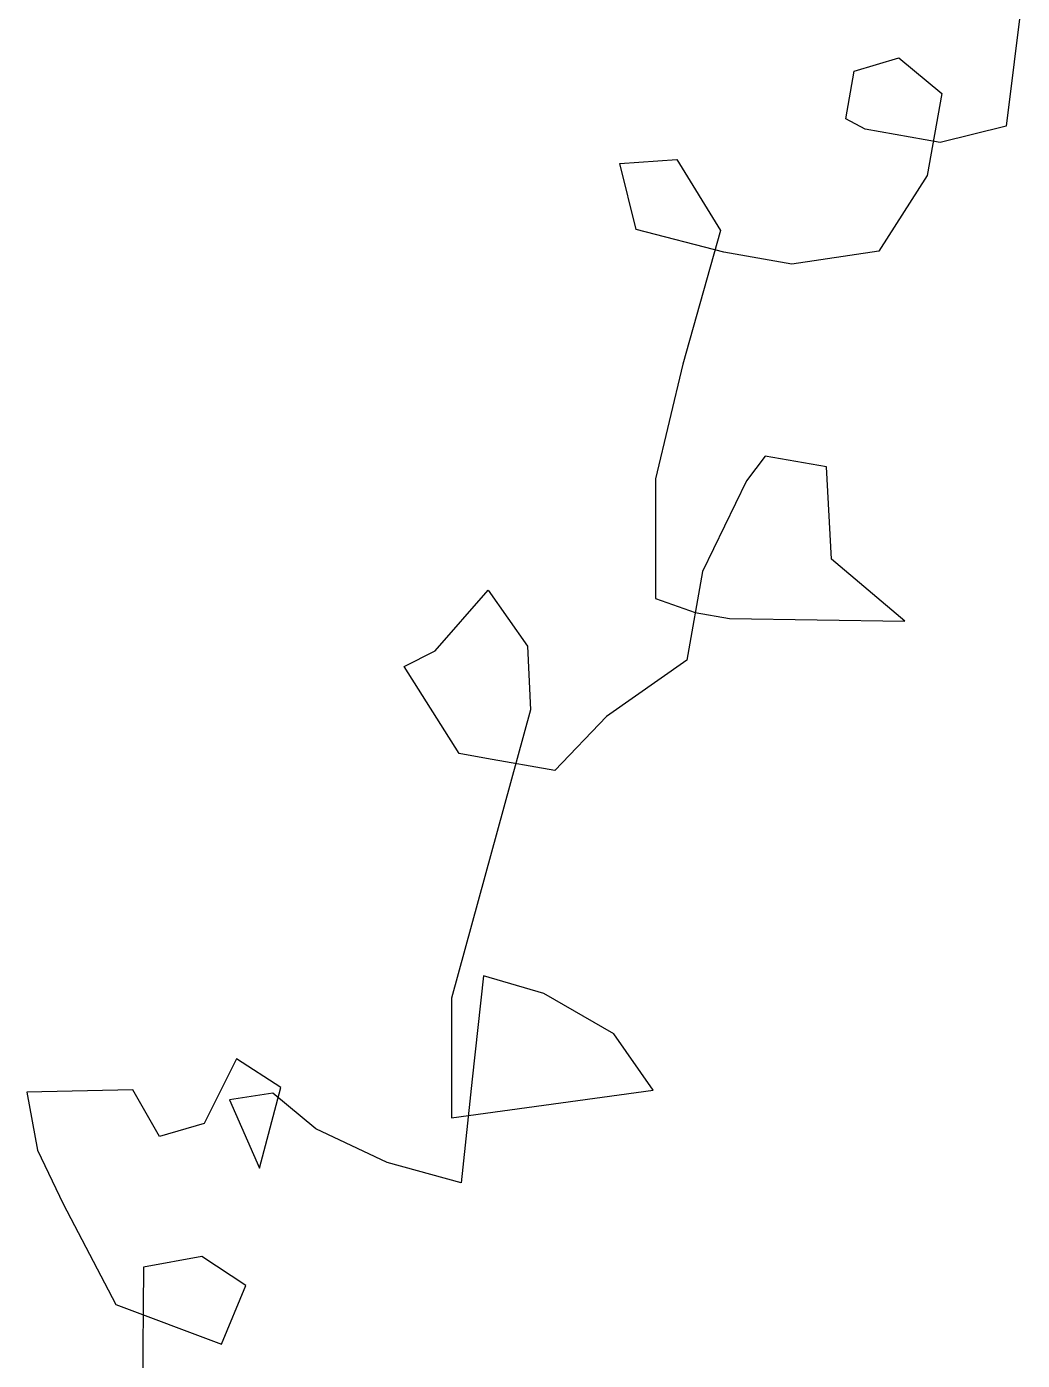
# Model space of a CAD drawing. Extents: x -1568 to -728, y -1287 to -990.
# Drawn here: x -1016.201 to -1014.902, y -1147.219 to -1145.478 of the extents above; entities that cross this region are included whole.
import ezdxf

# ---------------------------------------------------------------- set-up
doc = ezdxf.new("R2010")
doc.units = 0
doc.header["$LTSCALE"] = 5
doc.layers.add('植物', color=3, linetype='CONTINUOUS')

# ---------------------------------------------------------------- blocks, each defined once
blk = doc.blocks.new('A$C3A3013BA')
at = {"layer": '植物', "color": 3}
for p, q in [((1729.8, 7171.4), (1656.2, 7612.7)), ((1490.6, 7336.9), (1453.8, 7171.4)), ((1785, 7281.7), (1490.6, 7336.9)), ((1969.1, 7042.6), (1785, 7281.7)), ((1453.8, 7171.4), (1582.6, 7116.2)), ((1582.6, 7116.2), (1729.8, 7171.4)), ((2061.1, 6913.9), (1969.1, 7042.6)), ((2116.3, 6766.8), (2061.1, 6913.9)), ((1472.2, 6858.8), (1453.8, 6638.1)), ((1582.6, 6693.3), (1472.2, 6858.8)), ((956.9, 6527.8), (938.5, 6803.6)), ((938.5, 6803.6), (1141, 6785.2)), ((1637.8, 6766.8), (1748.2, 6822)), ((1748.2, 6822), (1840.2, 6711.7)), ((1141, 6785.2), (1343.4, 6730)), ((1582.6, 6582.9), (1637.8, 6766.8)), ((1840.2, 6711.7), (2116.3, 6766.8)), ((1343.4, 6730), (1472.2, 6656.5)), ((1472.2, 6656.5), (1582.6, 6693.3)), ((993.7, 6638.1), (478.5, 6472.6)), ((1048.9, 6325.5), (993.7, 6638.1)), ((1453.8, 6638.1), (1582.6, 6582.9)), ((975.3, 6252), (956.9, 6527.8)), ((478.5, 6472.6), (607.3, 6343.9)), ((607.3, 6343.9), (809.7, 6270.3)), ((975.3, 5534.8), (1048.9, 6325.5)), ((809.7, 6270.3), (975.3, 6252)), ((772.9, 5516.4), (883.3, 5681.9)), ((883.3, 5681.9), (1067.3, 5681.9)), ((1067.3, 5681.9), (1141, 5681.9)), ((1141, 5681.9), (1325, 5479.7)), ((1012.1, 5369.3), (975.3, 5534.8)), ((588.9, 5332.6), (772.9, 5516.4)), ((1325, 5479.7), (1251.4, 5424.5)), ((1251.4, 5424.5), (1141, 5240.6)), ((1141, 5240.6), (1012.1, 5369.3)), ((588.9, 5093.5), (588.9, 5332.6)), ((496.9, 5203.8), (36.8, 5130.3)), ((588.9, 5203.8), (496.9, 5203.8)), ((699.3, 5185.4), (588.9, 5203.8)), ((754.5, 4872.8), (699.3, 5185.4)), ((36.8, 5130.3), (257.6, 5001.6)), ((515.3, 4836.1), (588.9, 5093.5)), ((257.6, 5001.6), (312.8, 4762.5)), ((736.1, 4560.3), (754.5, 4872.8)), ((478.5, 4762.5), (515.3, 4836.1)), ((312.8, 4762.5), (478.5, 4762.5)), ((699.3, 4192.5), (736.1, 4560.3)), ((276, 4174.1), (496.9, 4247.7)), ((496.9, 4247.7), (680.9, 4247.7)), ((680.9, 4247.7), (920.1, 4229.3)), ((920.1, 4229.3), (993.7, 4063.8)), ((846.5, 4027), (699.3, 4192.5)), ((184, 3953.4), (276, 4174.1)), ((993.7, 4063.8), (846.5, 4027)), ((184, 3732.8), (184, 3953.4)), ((0, 3788), (165.6, 3861.5)), ((165.6, 3861.5), (368, 3861.5)), ((368, 3861.5), (423.3, 3843.1)), ((423.3, 3843.1), (423.3, 3714.4)), ((18.4, 3438.6), (0, 3788)), ((312.8, 3659.2), (184, 3732.8)), ((423.3, 3714.4), (312.8, 3659.2))]:
    blk.add_line(p, q, dxfattribs=at)

msp = doc.modelspace()

# ---------------------------------------------------------------- block references
at = {"layer": '植物', "color": 4, "xscale": 0.0004915199845806296, "yscale": 0.0004915199242532253, "zscale": 0.0004915200000000004, "rotation": 170.0000031482475}
msp.add_blockref('A$C3A3013BA', (-1014.59914, -1143.77419), dxfattribs=at)

doc.saveas('drawing.dxf')
